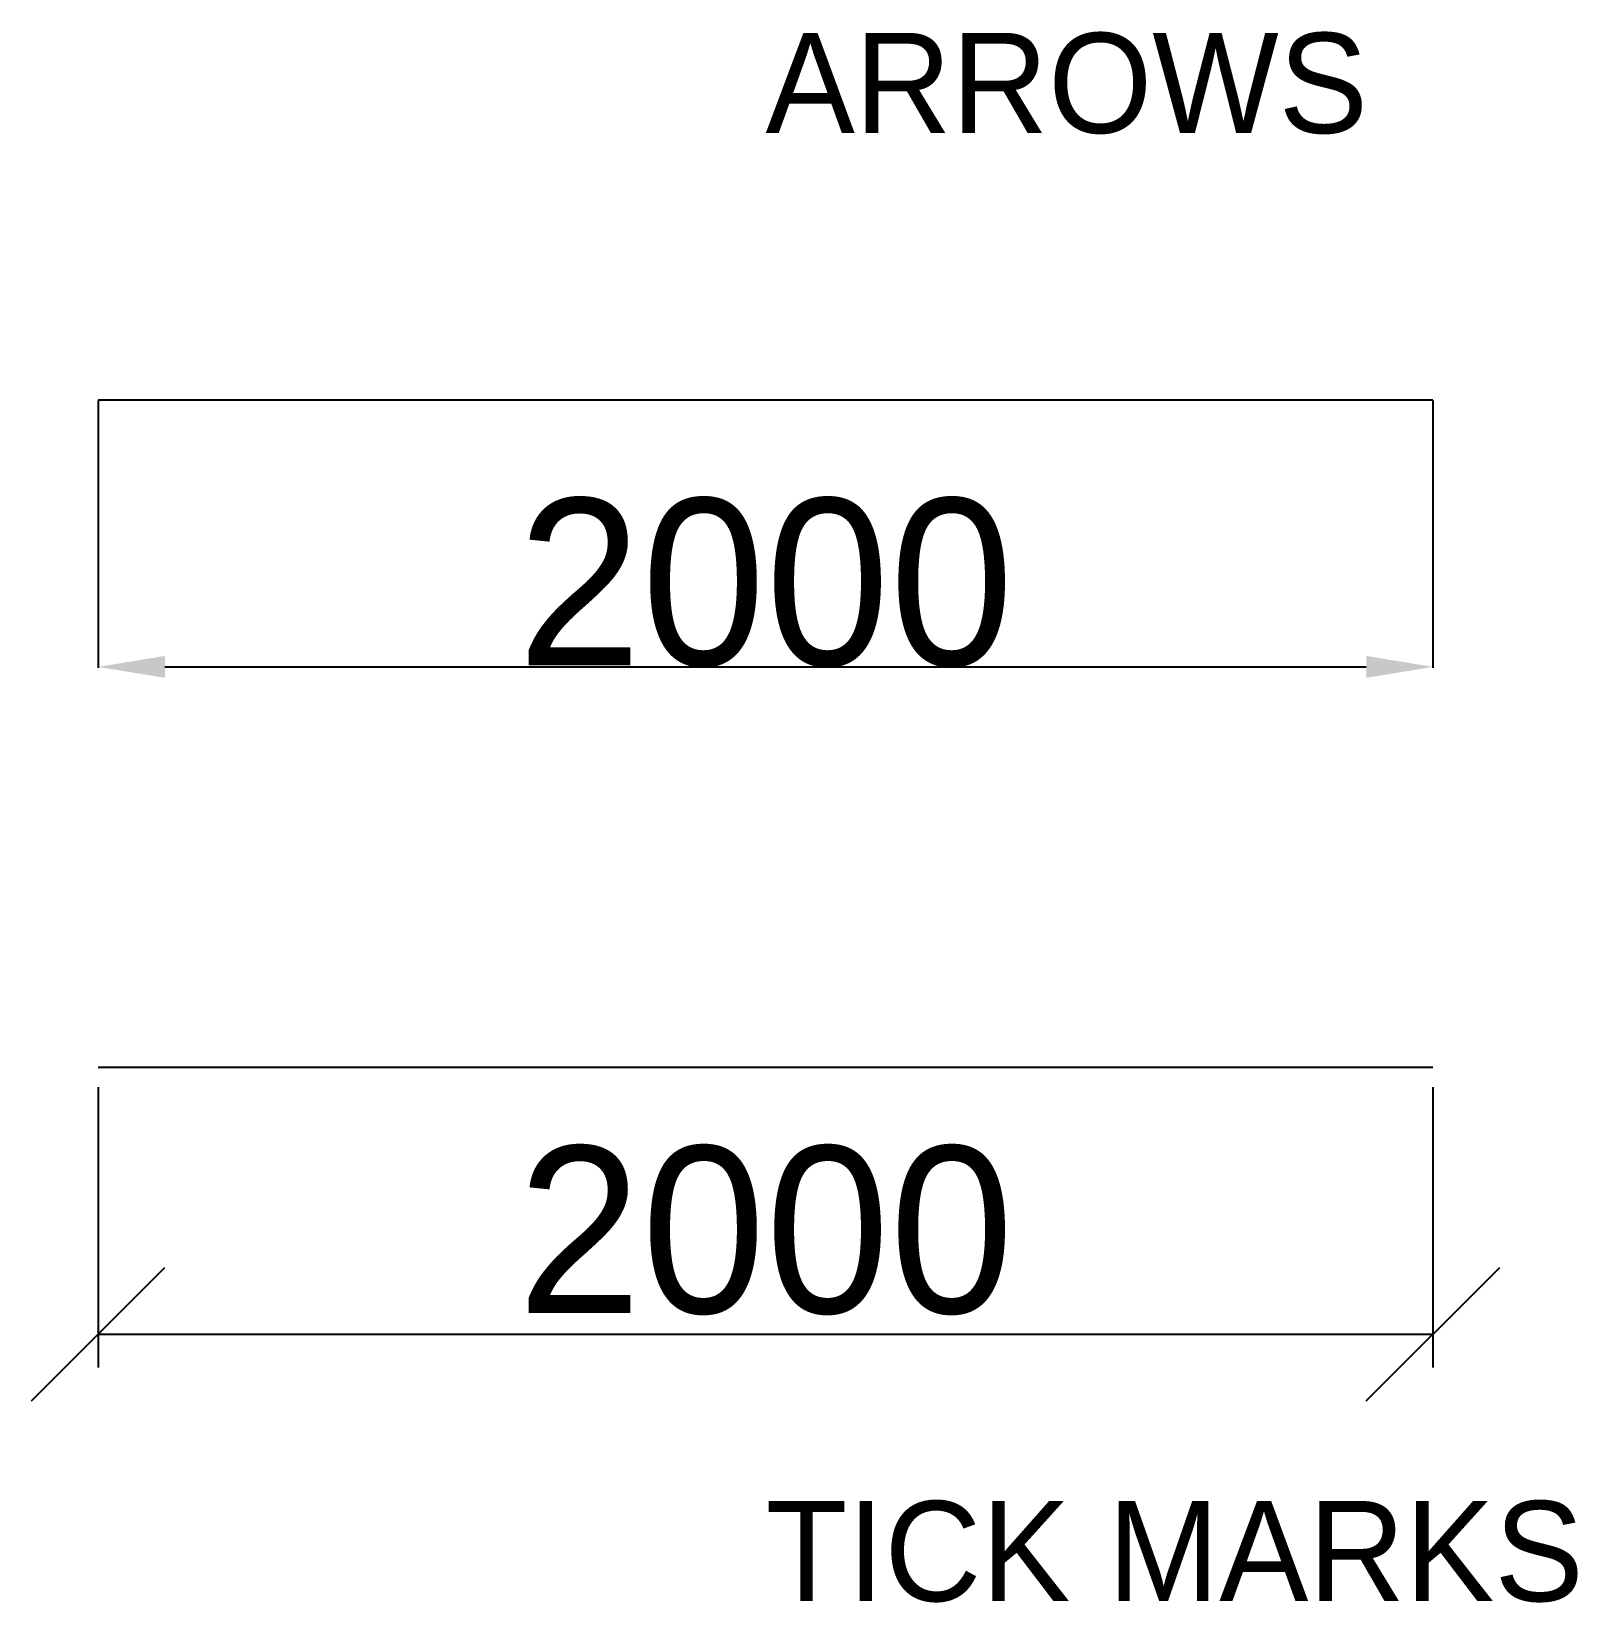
# Model space of a CAD drawing. Header units: metres. Extents: x -100 to 2217, y -802 to 1552.
import ezdxf

# ---------------------------------------------------------------- set-up
doc = ezdxf.new("R2010")
doc.units = ezdxf.units.M
doc.layers.add('CONSTRUCTION', color=7, linetype='Continuous')
doc.layers.add('DIMENSIONS', color=1, linetype='Continuous')
doc.dimstyles.get("Standard").update_dxf_attribs({"dimtxt": 250, "dimasz": 100, "dimexe": 1.25, "dimexo": 0.625, "dimtad": 1, "dimcen": 2.5, "dimclrd": 1, "dimclre": 1, "dimclrt": 1, "dimazin": 3, "dimtfac": 1, "dimtmove": 0, "dimatfit": 3})
doc.dimstyles.new('TICK_STYLE', dxfattribs={"dimtxt": 250, "dimasz": 0, "dimexe": 50, "dimexo": 30, "dimgap": 30, "dimtad": 1, "dimtsz": 100, "dimcen": 2.5, "dimclrd": 1, "dimclre": 1, "dimclrt": 1, "dimazin": 3, "dimtfac": 1, "dimtmove": 0, "dimatfit": 3})

msp = doc.modelspace()

# ---------------------------------------------------------------- linework, layer by layer
at = {"layer": 'CONSTRUCTION'}
for p, q in [((0, 1000), (2000, 1000)), ((0, 0), (2000, 0))]:
    msp.add_line(p, q, dxfattribs=at)

# ---------------------------------------------------------------- texts
at = {"layer": 'DIMENSIONS', "color": 1}
for s, p in [('ARROWS', (1000, 1400)), ('TICK MARKS', (1000, -800))]:
    msp.add_text(s, height=150, dxfattribs=at).set_placement(p)

# ---------------------------------------------------------------- dimensions: what is measured, and where the dimension line sits
for base, p1, p2, dimstyle in [((0, 600), (0, 1000), (2000, 1000), 'Standard'), ((0, -400), (0, 0), (2000, 0), 'TICK_STYLE')]:
    msp.add_linear_dim(base=base, p1=p1, p2=p2, dimstyle=dimstyle, dxfattribs=at).render()

doc.saveas('drawing.dxf')
